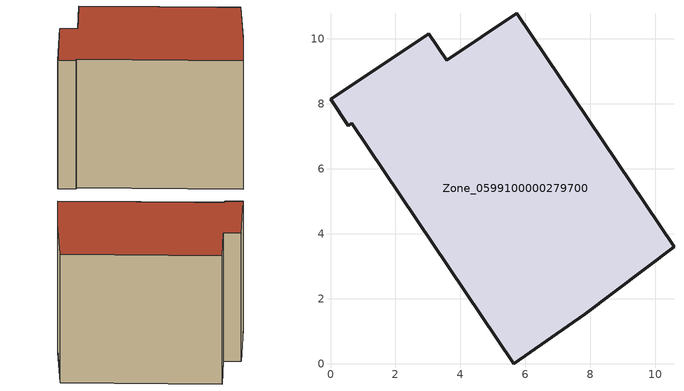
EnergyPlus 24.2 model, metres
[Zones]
Zone_0599100000279700
 floor ground (C_G): 0.66,7.4 0.54,7.32 0,8.14 3.03,10.16 3.58,9.35 5.73,10.79 10.57,3.61 7.82,1.53 5.64,0 z0
 wall outside (C_F): 3.58,9.35 3.03,10.16 0,8.14 0.54,7.32 0.66,7.4 5.64,0 7.82,1.53 10.57,3.61 5.73,10.79 3.58,9.35 z0:7.76
 roof outside (C_R): 5.64,0 7.82,1.53 10.57,3.61 5.73,10.79 3.58,9.35 3.03,10.16 0,8.14 0.54,7.32 0.66,7.4 z7.76
[BUILDING]
Pand.0599100000279700: North Axis=0; Terrain=City; Loads Convergence Tolerance Value=0.04; Temperature Convergence Tolerance Value=0.4; Solar Distribution=FullExterior; Maximum Number of Warmup Days=25; Minimum Number of Warmup Days=1
[Site:Location]
Rotterdam.The.Hague.AP_ZH_NLD Design_Conditions: Latitude=51.96; Longitude=4.45; Time Zone=1; Elevation=-4.5
[SITE:GROUNDTEMPERATURE:BUILDINGSURFACE]
18, 18, 18, 18, 18, 18, 18, 18, 18, 18, 18, 18
[MATERIAL] Thermal Absorptance=0.9; Solar Absorptance=0.7; Visible Absorptance=0.7
Name | Roughness | Thickness | Conductivity | Density | Specific Heat
G.TI.1965-1974 | MediumSmooth | 0.15 | 0.882353 | 540 | 1210
F.TI.1965-1974 | Rough | 0.3 | 0.697674 | 1920 | 840
R.TI.1965-1974 | MediumRough | 0.2 | 0.232558 | 1500 | 1000
[CONSTRUCTION]
C_G: G.TI.1965-1974
C_F: F.TI.1965-1974
C_R: R.TI.1965-1974
[ZONE]
Zone_0599100000279700: Type=1; Multiplier=1; Ceiling Height=Autocalculate; Volume=Autocalculate; Floor Area=autocalculate; Part of Total Floor Area=Yes
[ZONEINFILTRATION:DESIGNFLOWRATE]
Infil_Zone_0599100000279700: Zone or ZoneList or Space or SpaceList=Zone_0599100000279700; Schedule=AlwaysOn; Design Flow Rate Calculation Method=Flow/Area; Flow Rate per Floor Area=0.003; Constant Term Coefficient=1; Temperature Term Coefficient=0; Velocity Term Coefficient=0; Velocity Squared Term Coefficient=0
[HVACTEMPLATE:ZONE:IDEALLOADSAIRSYSTEM]
Zone_0599100000279700: Maximum Heating Supply Air Temperature=50; Minimum Cooling Supply Air Temperature=13; Maximum Heating Supply Air Humidity Ratio=0.0156; Minimum Cooling Supply Air Humidity Ratio=0.0077; Heating Limit=NoLimit; Cooling Limit=NoLimit; Dehumidification Control Type=ConstantSensibleHeatRatio; Cooling Sensible Heat Ratio=0.7; Dehumidification Setpoint=60; Humidification Control Type=None; Humidification Setpoint=30; Outdoor Air Method=None; Outdoor Air Flow Rate per Person=0.00944; Outdoor Air Flow Rate per Zone Floor Area=0; Outdoor Air Flow Rate per Zone=0; Demand Controlled Ventilation Type=None; Outdoor Air Economizer Type=NoEconomizer; Heat Recovery Type=None; Sensible Heat Recovery Effectiveness=0.7; Latent Heat Recovery Effectiveness=0.65
[ZONECONTROL:THERMOSTAT]
ThermostatControl_Zone_0599100000279700: Zone or ZoneList=Zone_0599100000279700; Control Type Schedule=DualSetpointControlType; Control 1=Thermostat_Zone_0599100000279700; Temperature Difference Between Cutout And Setpoint=0
[THERMOSTATSETPOINT:DUALSETPOINT]
Thermostat_Zone_0599100000279700: Heating Setpoint Temperature Schedule=HeatingSetpoint_Zone_0599100000279700; Cooling Setpoint Temperature Schedule=CoolingSetpoint_Zone_0599100000279700
[SCHEDULE:COMPACT]
HeatingSetpoint_Zone_0599100000279700: Through: 12/31, For: AllDays, Until: 24:00, 21
CoolingSetpoint_Zone_0599100000279700: Through: 12/31, For: AllDays, Until: 24:00, 24
DualSetpointControlType: Through: 12/31, For: AllDays, Until: 24:00, 4
AlwaysOn: Through: 12/31, For: AllDays, Until: 24:00, 1
